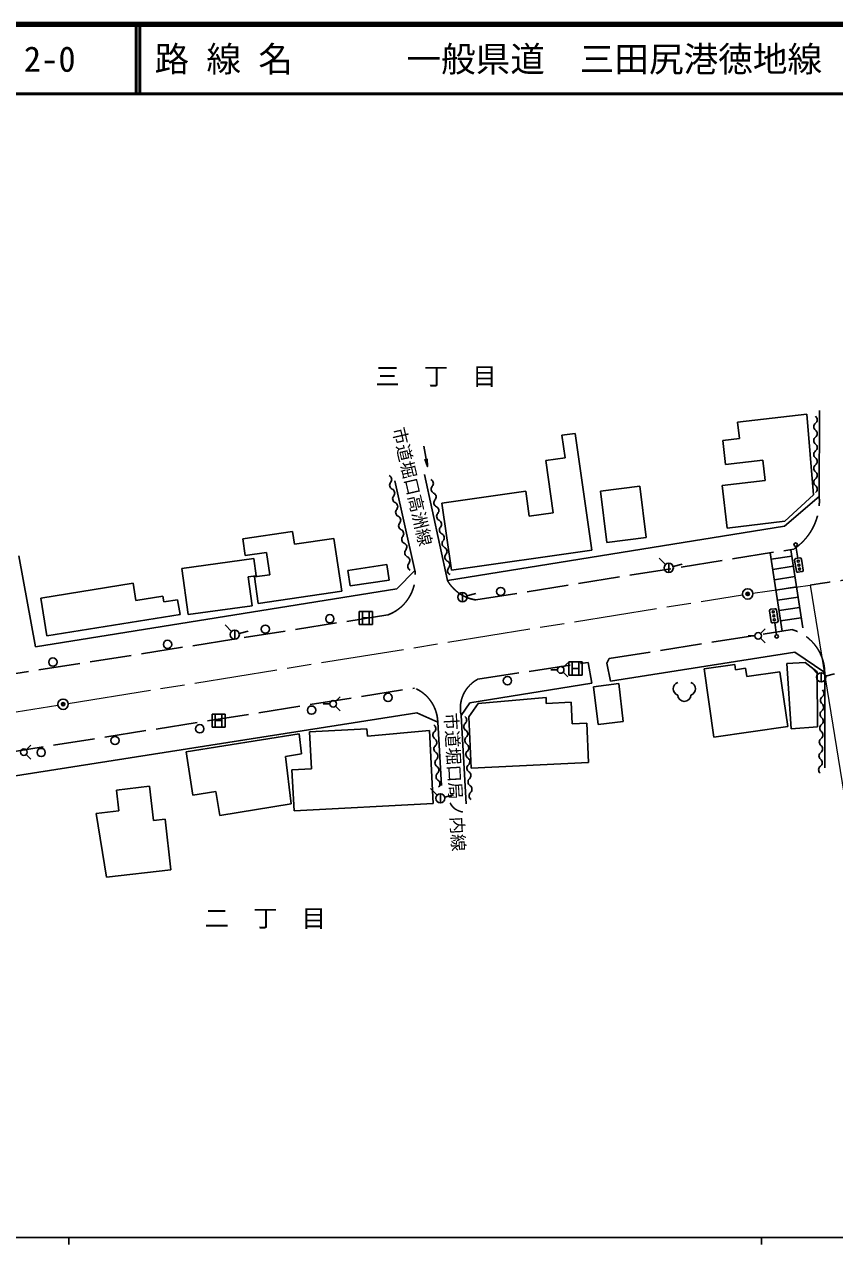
# Model space of a CAD drawing. Units: millimetres, scale not verified. Extents: x 40000 to 680000, y 20000 to 380000.
# Drawn here: x 161603 to 278538, y 204000 to 380000 of the extents above; entities that cross this region are included whole.
import ezdxf
from ezdxf.enums import TextEntityAlignment as Align

# ---------------------------------------------------------------- set-up
doc = ezdxf.new("R2010")
doc.units = ezdxf.units.MM
doc.header["$LTSCALE"] = 1000
doc.header["$PDMODE"] = 32
doc.header["$PDSIZE"] = 500
doc.linetypes.add('CHAIN', pattern=[18.5, 12, -1.5, 3.5, -1.5])
doc.linetypes.add('DASHED', pattern=[7.5, 6, -1.5])
for name, color, linetype, lineweight in [('M-BGD', 7, 'Continuous', 25), ('M-BGD-EXST', 7, 'Continuous', 25), ('M-BMK', 2, 'CHAIN', 13), ('M-BMK-SRVR', 3, 'Continuous', 25), ('M-STR-HTXT', 7, 'Continuous', 13), ('M-STR-STRC', 7, 'Continuous', 25), ('M-TTL', 2, 'Continuous', 140), ('M-TTL-BAND', 7, 'Continuous', 25), ('M-TTL-LINE', 7, 'Continuous', 50)]:
    doc.layers.add(name, color=color, linetype=linetype, lineweight=lineweight)
for name, color, linetype in [('M-BMK-HTXT', 7, 'Continuous'), ('M-OTRS', 6, 'Continuous'), ('M-TTL-TXT', 7, 'Continuous')]:
    doc.layers.add(name, color=color, linetype=linetype)
doc.styles.add('ＭＳ ゴシック', font='')
doc.styles.get('ＭＳ ゴシック').set_extended_font_data('MS Gothic')

# ---------------------------------------------------------------- blocks, each defined once
blk = doc.blocks.new('open_arrow')
at = {"color": 0, "linetype": 'Continuous', "lineweight": -2}
blk.add_lwpolyline([(7.5, 1.25), (0, 0), (7.5, -1.25)], dxfattribs=at)

msp = doc.modelspace()

# ---------------------------------------------------------------- linework, layer by layer
at = {"layer": 'M-BGD'}
for p, q in [((276339, 324326), (276312, 311886)), ((264542, 322603), (274534, 323789)), ((264542, 322603), (264817, 320285)), ((274534, 323789), (275481, 312163)), ((239180, 320731), (241114, 321007)), ((239180, 320731), (239643, 317494)), ((241114, 321007), (243522, 304156)), ((219773, 316211), (219234, 319162)), ((262396, 319997), (264817, 320285)), ((262396, 319997), (262809, 316513)), ((236850, 317095), (239643, 317494)), ((236850, 317095), (237926, 309563)), ((262809, 316513), (268188, 317151)), ((268188, 317151), (268535, 314228)), ((219335, 315090), (222661, 299783)), ((215085, 314150), (217967, 301247)), ((244741, 312676), (250413, 313395)), ((250413, 313395), (251354, 305976)), ((262294, 313487), (268535, 314228)), ((262294, 313487), (263021, 307360)), ((221857, 310940), (233958, 312669)), ((233958, 312669), (234472, 309070)), ((244741, 312676), (245681, 305257)), ((276312, 311886), (271306, 307609)), ((275481, 312163), (271369, 308351)), ((221857, 310940), (223240, 301258)), ((234472, 309070), (237926, 309563)), ((263021, 307360), (271369, 308351)), ((193120, 305795), (200302, 306855)), ((200302, 306855), (200574, 305013)), ((271306, 307609), (222661, 299783)), ((193120, 305795), (193476, 303379)), ((200574, 305013), (206283, 305856)), ((206283, 305856), (207408, 298235)), ((245681, 305257), (251354, 305976)), ((160805, 303359), (163187, 290222)), ((184316, 301543), (194700, 302963)), ((193476, 303379), (196567, 303835)), ((195041, 300468), (194700, 302963)), ((196567, 303835), (197040, 300626)), ((223240, 301258), (243522, 304156)), ((185226, 294885), (184316, 301543)), ((217967, 301247), (215370, 298580)), ((163973, 297259), (177312, 299393)), ((177711, 296896), (177312, 299393)), ((193889, 300311), (195041, 300468)), ((194458, 296148), (193889, 300311)), ((194799, 300295), (197040, 300626)), ((194799, 300295), (195365, 296457)), ((215370, 298580), (163187, 290222)), ((177711, 296896), (181607, 297519)), ((181738, 296704), (181607, 297519)), ((195365, 296457), (207408, 298235)), ((224363, 297856), (223428, 298791)), ((224830, 298050), (224830, 296728)), ((225469, 297560), (226746, 297902)), ((164846, 291804), (163973, 297259)), ((181738, 296704), (183719, 297021)), ((184062, 294878), (183719, 297021)), ((185226, 294885), (194458, 296148)), ((164846, 291804), (184062, 294878)), ((191498, 292446), (190563, 293381)), ((191966, 292640), (191966, 291318)), ((192604, 292150), (193881, 292492)), ((246171, 285255), (272818, 289448)), ((272818, 289448), (277105, 286515)), ((242950, 287978), (243480, 284993)), ((245647, 287863), (246171, 285255)), ((259688, 287043), (264141, 287685)), ((259688, 287043), (261105, 277213)), ((264141, 287685), (264250, 286927)), ((264250, 286927), (265686, 287134)), ((265686, 287134), (265861, 285923)), ((271653, 287794), (274276, 287962)), ((272284, 278412), (271653, 287794)), ((274276, 287962), (276013, 286600)), ((265861, 285923), (270644, 286613)), ((270644, 286613), (271778, 278752)), ((276083, 278689), (276013, 286600)), ((277149, 272748), (277105, 286515)), ((243480, 284993), (225872, 282164)), ((243747, 284473), (247378, 284912)), ((243747, 284473), (244405, 279023)), ((247378, 284912), (248037, 279462)), ((225872, 282164), (224635, 280333)), ((225735, 280106), (227083, 282052)), ((227083, 282052), (236886, 282917)), ((236886, 282917), (236926, 282058)), ((236926, 282058), (240532, 282227)), ((240532, 282227), (240679, 279098)), ((160313, 271616), (218248, 280720)), ((218248, 280720), (221261, 279344)), ((225345, 267571), (224635, 280333)), ((225735, 280106), (226082, 272725)), ((202746, 277944), (211046, 278376)), ((211099, 277357), (211046, 278376)), ((211099, 277357), (220054, 278161)), ((220603, 267601), (220054, 278161)), ((221261, 279344), (221804, 270211)), ((240679, 279098), (242770, 279197)), ((242770, 279197), (243037, 273522)), ((244405, 279023), (248037, 279462)), ((261105, 277213), (271778, 278752)), ((272284, 278412), (276083, 278689)), ((184928, 275054), (201269, 277657)), ((201620, 274791), (201269, 277657)), ((203021, 272647), (202746, 277944)), ((185920, 268826), (184928, 275054)), ((199281, 274418), (201620, 274791)), ((200120, 267557), (199281, 274418)), ((226082, 272725), (243037, 273522)), ((200222, 272501), (203021, 272647)), ((200532, 266557), (200222, 272501)), ((174876, 269564), (179678, 270114)), ((174876, 269564), (175219, 266563)), ((179678, 270114), (180245, 265153)), ((185920, 268826), (189256, 269357)), ((189804, 265914), (189256, 269357)), ((189804, 265914), (200120, 267557)), ((200532, 266557), (220603, 267601)), ((171978, 266192), (175219, 266563)), ((173449, 257014), (171978, 266192)), ((180245, 265153), (181923, 265345)), ((181923, 265345), (182754, 258079)), ((173449, 257014), (182754, 258079))]:
    msp.add_line(p, q, dxfattribs=at)
at = {"layer": 'M-BGD', "linetype": 'DASHED'}
for p, q in [((226772, 296989), (272647, 304322)), ((208280, 301250), (213929, 302080)), ((208280, 301250), (208607, 299020)), ((213929, 302080), (214257, 299850)), ((208607, 299020), (214257, 299850)), ((214059, 294830), (68808, 271914)), ((245987, 288533), (272394, 292708)), ((227028, 285542), (242950, 287978)), ((245647, 287863), (245987, 288533)), ((69493, 260773), (217912, 284275))]:
    msp.add_line(p, q, dxfattribs=at)
at = {"layer": 'M-BGD'}
for centre, radius in [((224830, 297389), 661), ((230339, 298204), 598), ((205687, 294270), 598), ((191966, 291979), 661), ((196376, 292768), 598), ((182261, 290573), 598), ((165714, 288023), 598), ((231320, 285337), 598), ((214091, 282924), 598), ((203053, 281088), 598), ((186913, 278398), 598), ((174679, 276712), 598), ((164026, 274982), 598)]:
    msp.add_circle(centre, radius, dxfattribs=at)
for centre, start, end in [((276157, 321971), 126.7628, 233.02301), ((275409, 322973), 306.7628, 53.02301), ((276153, 319971), 126.7628, 233.02301), ((275405, 320973), 306.7628, 53.02301), ((275401, 318973), 306.7628, 53.02301), ((276150, 317971), 126.7628, 233.02301), ((275398, 316973), 306.7628, 53.02301), ((276146, 315971), 126.7628, 233.02301), ((275394, 314973), 306.7628, 53.02301), ((213990, 314351), 319.43685, 65.69705), ((214940, 313539), 139.43685, 245.69706), ((220003, 313793), 318.24659, 64.5068), ((220935, 312961), 138.24659, 244.5068), ((276142, 313971), 126.7628, 233.02301), ((275390, 312973), 306.7628, 53.02301), ((214425, 312399), 319.43685, 65.69705), ((215375, 311586), 139.43685, 245.69706), ((220397, 311833), 318.24659, 64.5068), ((214860, 310447), 319.43685, 65.69705), ((215810, 309634), 139.43685, 245.69706), ((221330, 311000), 138.24659, 244.5068), ((220792, 309872), 318.24659, 64.5068), ((215296, 308495), 319.43685, 65.69705), ((216245, 307682), 139.43685, 245.69706), ((221724, 309040), 138.24659, 244.5068), ((221186, 307911), 318.24659, 64.5068), ((215731, 306543), 319.43685, 65.69705), ((222119, 307079), 138.24659, 244.5068), ((221581, 305951), 318.24659, 64.5068), ((216680, 305730), 139.43685, 245.69706), ((216166, 304591), 319.43685, 65.69705), ((222513, 305118), 138.24659, 244.5068), ((221975, 303990), 318.24659, 64.5068), ((217116, 303778), 139.43685, 245.69706), ((216601, 302639), 319.43685, 65.69705), ((222908, 303157), 138.24659, 244.5068), ((217551, 301826), 139.43685, 245.69706), ((222370, 302029), 318.24659, 64.5068), ((223302, 301197), 138.24659, 244.5068), ((276389, 283509), 305.36187, 51.62208), ((277113, 282490), 125.36187, 231.62208), ((276337, 281510), 305.36187, 51.62208), ((224812, 279646), 311.27577, 57.53598), ((277060, 280491), 125.36187, 231.62208), ((276284, 279511), 305.36187, 51.62208), ((220355, 278434), 311.21519, 57.47539), ((225636, 278706), 131.27577, 237.53598), ((224965, 277652), 311.27577, 57.53598), ((277008, 278491), 125.36187, 231.62208), ((221178, 277494), 131.21519, 237.47539), ((220506, 276440), 311.21519, 57.47539), ((225790, 276712), 131.27577, 237.53598), ((276955, 276492), 125.36187, 231.62208), ((276231, 277511), 305.36187, 51.62208), ((221330, 275500), 131.21519, 237.47539), ((220658, 274446), 311.21519, 57.47539), ((225944, 274718), 131.27577, 237.53598), ((225119, 275657), 311.27577, 57.53598), ((276902, 274493), 125.36187, 231.62208), ((276179, 275512), 305.36187, 51.62208), ((221482, 273505), 131.21519, 237.47539), ((220809, 272451), 311.21519, 57.47539), ((226097, 272724), 131.27577, 237.53598), ((225273, 273663), 311.27577, 57.53598), ((276850, 272493), 125.36187, 231.62208), ((276126, 273513), 305.36187, 51.62208), ((221633, 271511), 131.21519, 237.47539), ((226251, 270730), 131.27577, 237.53598), ((225426, 271669), 311.27577, 57.53598), ((220961, 270457), 311.21519, 57.47539), ((225580, 269675), 311.27577, 57.53598), ((226405, 268736), 131.27577, 237.53598)]:
    msp.add_arc(centre, 625, start, end, dxfattribs=at)
at = {"layer": 'M-BGD', "linetype": 'DASHED'}
for centre, radius, start, end in [((268033, 311227), 8305, 303.75586, 4.545), ((211947, 300515), 6065, 290.38265, 6.93475), ((227581, 302600), 5669, 209.79462, 261.79298), ((270580, 286439), 6526, 0.66017, 73.8584), ((229269, 281359), 4746, 118.18544, 192.47894), ((215769, 279217), 5493, 1.33284, 67.03995)]:
    msp.add_arc(centre, radius, start, end, dxfattribs=at)
at = {"layer": 'M-BGD-EXST'}
for p, q in [((254134, 302083), (253199, 303018)), ((254602, 302277), (254602, 300955)), ((255240, 301787), (256517, 302129)), ((209941, 295335), (209941, 293439)), ((211838, 295335), (209941, 295335)), ((210415, 295240), (210415, 293534)), ((210415, 294387), (211364, 294387)), ((211364, 293534), (211364, 295240)), ((211838, 293439), (211838, 295335)), ((209941, 293439), (211838, 293439)), ((267837, 292133), (268512, 292808)), ((267022, 291796), (266068, 291796)), ((267837, 291459), (268512, 290784)), ((238526, 286884), (237572, 286884)), ((239341, 287221), (240015, 287896)), ((240190, 288051), (240190, 286155)), ((242086, 288051), (240190, 288051)), ((240664, 287956), (240664, 286250)), ((240664, 287103), (241612, 287103)), ((241612, 286250), (241612, 287956)), ((242086, 286155), (242086, 288051)), ((276130, 286289), (275195, 287224)), ((239341, 286546), (240015, 285871)), ((240190, 286155), (242086, 286155)), ((276598, 286483), (276598, 285160)), ((277236, 285993), (278514, 286335)), ((205686, 282007), (204732, 282007)), ((206501, 282345), (207176, 283020)), ((206501, 281670), (207176, 280995)), ((188682, 280524), (188682, 278628)), ((190578, 280524), (188682, 280524)), ((189156, 280429), (189156, 278722)), ((190104, 278722), (190104, 280429)), ((190578, 278628), (190578, 280524)), ((188682, 278628), (190578, 278628)), ((189156, 279576), (190104, 279576)), ((161861, 275368), (162536, 276042)), ((161861, 274693), (162536, 274018)), ((221168, 268848), (220233, 269783)), ((221635, 269041), (221635, 267719)), ((222274, 268551), (223551, 268894))]:
    msp.add_line(p, q, dxfattribs=at)
for centre, radius in [((254602, 301616), 661), ((267499, 291796), 477), ((239003, 286884), 477), ((276598, 285822), 661), ((206163, 282007), 477), ((161524, 275030), 477), ((221635, 268380), 661)]:
    msp.add_circle(centre, radius, dxfattribs=at)
for centre, radius, start, end in [((256214, 284165), 959, 109.56481, 250.43519), ((257485, 284165), 959, 289.56481, 70.43519), ((256849, 283316), 958, 183.27315, 356.72685)]:
    msp.add_arc(centre, radius, start, end, dxfattribs=at)
at = {"layer": 'M-BMK'}
for p, q in [((167934, 282059), (265251, 297738)), ((266735, 297960), (274986, 299101)), ((69059, 266283), (166453, 281822))]:
    msp.add_line(p, q, dxfattribs=at)
msp.add_arc((298038, 158126), 142846, 85.27059, 99.28662, dxfattribs=at)
at = {"layer": 'M-BMK-SRVR'}
for centre in [(265992, 297857), (167193, 281940)]:
    msp.add_circle(centre, 750, dxfattribs=at)
at = {"layer": 'M-OTRS'}
for p in [(265992, 297857), (167193, 281940)]:
    msp.add_point(p, dxfattribs=at)
at = {"layer": 'M-STR-HTXT'}
msp.add_line((274986, 299101), (280153, 267330), dxfattribs=at)
at = {"layer": 'M-STR-STRC'}
for p, q in [((273230, 302993), (272949, 304721)), ((269244, 303778), (270979, 292484)), ((269384, 302862), (272350, 303318)), ((272209, 304234), (273945, 292940)), ((273526, 303042), (272933, 302945)), ((274012, 301297), (273755, 302876)), ((269612, 301380), (272577, 301835)), ((272768, 302716), (273025, 301137)), ((273254, 300971), (273847, 301067)), ((269840, 299897), (272805, 300353)), ((270068, 298414), (273033, 298870)), ((269923, 295725), (269329, 295642)), ((270296, 296932), (273261, 297388)), ((270524, 295449), (273489, 295905)), ((269159, 295416), (269380, 293832)), ((270370, 293970), (270149, 295555)), ((270752, 293967), (273717, 294422)), ((269606, 293661), (270200, 293744)), ((269903, 293703), (270145, 291970))]:
    msp.add_line(p, q, dxfattribs=at)
for centre, radius in [((272909, 304967), 250), ((273298, 302574), 150), ((273390, 302006), 150), ((273482, 301439), 150), ((269685, 295263), 150), ((269764, 294693), 150), ((269844, 294124), 150), ((270179, 291722), 250)]:
    msp.add_circle(centre, radius, dxfattribs=at)
for centre, start, end in [((272966, 302748), 99.23217, 189.23217), ((273558, 302844), 9.23217, 99.23217), ((273222, 301169), 189.23217, 279.23217), ((273814, 301265), 279.23217, 9.23217), ((269951, 295527), 7.95133, 97.95133), ((269357, 295444), 97.95133, 187.95133), ((270172, 293942), 277.95133, 7.95133), ((269578, 293859), 187.95133, 277.95133)]:
    msp.add_arc(centre, 200, start, end, dxfattribs=at)
at = {"layer": 'M-TTL'}
msp.add_line((680000, 380000), (40000, 380000), dxfattribs=at)
at = {"layer": 'M-TTL-BAND'}
for p, q in [((40000, 205000), (579000, 205000)), ((168000, 205000), (168000, 204000)), ((268000, 205000), (268000, 204000))]:
    msp.add_line(p, q, dxfattribs=at)
at = {"layer": 'M-TTL-LINE'}
for p, q in [((177750, 380000), (177750, 370000)), ((178250, 380000), (178250, 370000)), ((40000, 370000), (680000, 370000))]:
    msp.add_line(p, q, dxfattribs=at)

# ---------------------------------------------------------------- block references
at = {"layer": 'M-BGD', "xscale": 150, "yscale": 150, "rotation": 100.4}
msp.add_blockref('open_arrow', (219773, 316211), dxfattribs=at)

# ---------------------------------------------------------------- texts
at = {"layer": 'M-BMK-HTXT', "style": 'ＭＳ ゴシック'}
for s, p in [('三\u3000丁\u3000目', (212253, 327202)), ('二\u3000丁\u3000目', (187615, 249032))]:
    msp.add_text(s, height=2566, dxfattribs=at).set_placement(p, align=Align.BOTTOM_LEFT)
for s, rotation, p in [('市道堀口高洲線', 283.063, (214174, 321535)), ('市道堀口局ノ内線', 273.197, (221714, 280619))]:
    msp.add_text(s, height=1833, rotation=rotation, dxfattribs=at).set_placement(p, align=Align.BOTTOM_LEFT)
at = {"layer": 'M-TTL-TXT', "style": 'ＭＳ ゴシック'}
for s, p in [('2-0', (161521, 375000)), ('路 線 名', (180380, 375000)), ('一般県道\u3000三田尻港徳地線', (216734, 375000))]:
    msp.add_text(s, height=3666, dxfattribs=at).set_placement(p, align=Align.MIDDLE_LEFT)

doc.saveas('drawing.dxf')
